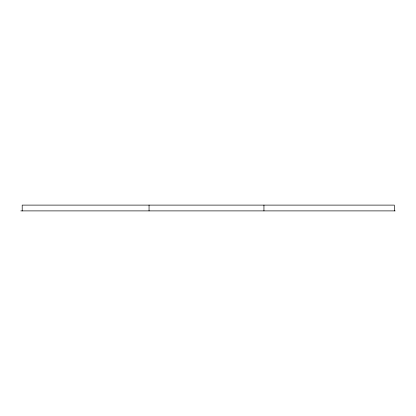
<?xml version="1.0" encoding="UTF-8"?>
<svg xmlns="http://www.w3.org/2000/svg" width="416" height="416" viewBox="0 0 416 416"><rect width="100%" height="100%" fill="white"/><g stroke="black" fill="none" stroke-linecap="round" stroke-linejoin="round"><path stroke-width="0.62" d="M20.8 210.891L395.2 210.891M394.316 210.891L394.316 205.109L22.199 205.109L22.199 210.891M263.942 205.109L263.942 210.891M149.053 205.109L149.053 210.891"/></g></svg>
